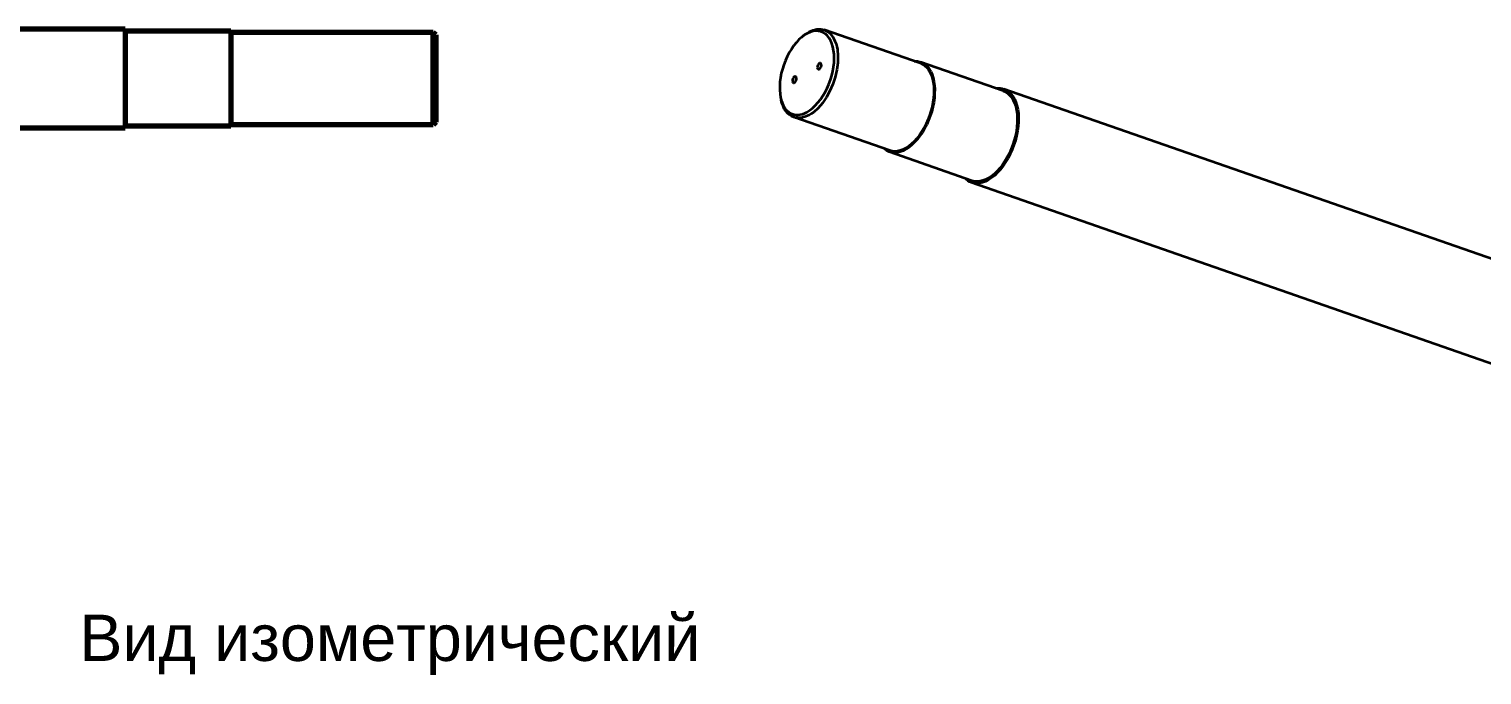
# Model space of a CAD drawing. Header units: millimetres. Extents: x 0 to 420, y 0 to 297.
# Drawn here: x 200.2 to 310.1, y 174.6 to 223.5 of the extents above; entities that cross this region are included whole.
import ezdxf
from ezdxf.enums import TextEntityAlignment as Align

# ---------------------------------------------------------------- set-up
doc = ezdxf.new("R2010")
doc.units = ezdxf.units.MM
doc.linetypes.add('DASHED', pattern=[1.524, 1.27, -0.254])
doc.styles.add('GOST', font='Arial')

msp = doc.modelspace()

# ---------------------------------------------------------------- linework, layer by layer
at = {"color": 1, "lineweight": 70}
for p, q in [((207.5, 223.5), (82.5, 223.5)), ((207.5, 223.5), (207.5, 223.48)), ((207.5, 223.48), (207.5, 223.41)), ((207.5, 223.41), (207.5, 223.29)), ((215.5, 223.35), (207.5, 223.35)), ((207.5, 223.29), (207.5, 223.13)), ((207.5, 223.13), (207.5, 222.93)), ((215.5, 223.35), (215.5, 223.33)), ((215.5, 223.33), (215.5, 223.26)), ((215.5, 223.26), (215.5, 223.15)), ((230.8, 223.25), (215.5, 223.25)), ((215.5, 223.15), (215.5, 222.99)), ((230.8, 223.23), (230.8, 223.25)), ((231, 223.05), (230.8, 223.25)), ((230.8, 223.16), (230.8, 223.23)), ((230.8, 223.05), (230.8, 223.16)), ((207.5, 222.93), (207.5, 222.68)), ((207.5, 222.68), (207.5, 222.4)), ((207.5, 222.4), (207.5, 222.09)), ((207.5, 222.09), (207.5, 221.75)), ((215.5, 222.99), (215.5, 222.8)), ((215.5, 222.8), (215.5, 222.56)), ((215.5, 222.56), (215.5, 222.3)), ((215.5, 222.3), (215.5, 221.99)), ((215.5, 221.99), (215.5, 221.67)), ((230.8, 222.9), (230.8, 223.05)), ((230.8, 222.71), (230.8, 222.9)), ((230.8, 222.49), (230.8, 222.71)), ((230.8, 222.22), (230.8, 222.49)), ((230.8, 221.93), (230.8, 222.22)), ((231, 223.05), (231, 222.97)), ((231, 222.97), (231, 222.72)), ((231, 222.72), (231, 222.33)), ((231, 222.33), (231, 221.81)), ((207.5, 221.75), (207.5, 221.38)), ((207.5, 221.38), (207.5, 220.99)), ((207.5, 220.99), (207.5, 220.58)), ((215.5, 221.67), (215.5, 221.31)), ((215.5, 221.31), (215.5, 220.94)), ((215.5, 220.94), (215.5, 220.55)), ((230.8, 221.61), (230.8, 221.93)), ((230.8, 221.27), (230.8, 221.61)), ((230.8, 220.91), (230.8, 221.27)), ((230.8, 220.53), (230.8, 220.91)), ((231, 221.81), (231, 221.18)), ((231, 221.18), (231, 220.48)), ((207.5, 220.58), (207.5, 220.17)), ((207.5, 220.17), (207.5, 219.75)), ((215.5, 220.55), (215.5, 220.15)), ((215.5, 220.15), (215.5, 219.75)), ((230.8, 220.14), (230.8, 220.53)), ((230.8, 219.75), (230.8, 220.14)), ((231, 220.48), (231, 219.75)), ((207.5, 219.75), (207.5, 219.33)), ((207.5, 219.33), (207.5, 218.92)), ((207.5, 218.92), (207.5, 218.51)), ((215.5, 219.75), (215.5, 219.35)), ((215.5, 219.35), (215.5, 218.95)), ((215.5, 218.95), (215.5, 218.56)), ((230.8, 219.36), (230.8, 219.75)), ((230.8, 218.97), (230.8, 219.36)), ((230.8, 218.59), (230.8, 218.97)), ((231, 219.75), (231, 219.02)), ((231, 219.02), (231, 218.32)), ((207.5, 218.51), (207.5, 218.12)), ((207.5, 218.12), (207.5, 217.75)), ((207.5, 217.75), (207.5, 217.41)), ((215.5, 218.56), (215.5, 218.19)), ((215.5, 218.19), (215.5, 217.83)), ((215.5, 217.83), (215.5, 217.51)), ((230.8, 218.23), (230.8, 218.59)), ((230.8, 217.89), (230.8, 218.23)), ((230.8, 217.57), (230.8, 217.89)), ((231, 218.32), (231, 217.69)), ((231, 217.69), (231, 217.17)), ((207.5, 217.41), (207.5, 217.1)), ((207.5, 217.1), (207.5, 216.82)), ((207.5, 216.82), (207.5, 216.57)), ((207.5, 216.57), (207.5, 216.37)), ((215.5, 217.51), (215.5, 217.2)), ((215.5, 217.2), (215.5, 216.94)), ((215.5, 216.94), (215.5, 216.7)), ((215.5, 216.7), (215.5, 216.51)), ((215.5, 216.51), (215.5, 216.35)), ((230.8, 217.28), (230.8, 217.57)), ((230.8, 217.01), (230.8, 217.28)), ((230.8, 216.79), (230.8, 217.01)), ((230.8, 216.6), (230.8, 216.79)), ((230.8, 216.45), (230.8, 216.6)), ((231, 217.17), (231, 216.78)), ((231, 216.78), (231, 216.53)), ((231, 216.53), (231, 216.45)), ((207.5, 216), (82.5, 216)), ((207.5, 216.37), (207.5, 216.21)), ((207.5, 216.21), (207.5, 216.09)), ((215.5, 216.15), (207.5, 216.15)), ((207.5, 216.09), (207.5, 216.02)), ((207.5, 216.02), (207.5, 216)), ((215.5, 216.35), (215.5, 216.24)), ((230.8, 216.25), (215.5, 216.25)), ((215.5, 216.24), (215.5, 216.17)), ((215.5, 216.17), (215.5, 216.15)), ((230.8, 216.34), (230.8, 216.45)), ((231, 216.45), (230.8, 216.25)), ((230.8, 216.27), (230.8, 216.34)), ((230.8, 216.25), (230.8, 216.27))]:
    msp.add_line(p, q, dxfattribs=at)
at = {"color": 5, "linetype": 'DASHED', "lineweight": 35}
for p, q in [((207.5, 223.41), (207.5, 223.5)), ((207.5, 223.13), (207.5, 223.41)), ((207.5, 223.26), (207.5, 223.35)), ((207.5, 223.35), (207.5, 223.33)), ((207.5, 223.33), (207.5, 223.26)), ((207.5, 222.99), (207.5, 223.26)), ((207.5, 223.26), (207.5, 223.15)), ((207.5, 223.15), (207.5, 222.99)), ((207.5, 222.68), (207.5, 223.13)), ((215.5, 223.26), (215.5, 223.35)), ((215.5, 222.99), (215.5, 223.26)), ((215.5, 223.16), (215.5, 223.25)), ((215.5, 223.25), (215.5, 223.23)), ((215.5, 223.23), (215.5, 223.16)), ((215.5, 222.9), (215.5, 223.16)), ((215.5, 223.16), (215.5, 223.05)), ((230.8, 223.25), (230.8, 223.23)), ((230.8, 223.23), (230.8, 223.16)), ((230.8, 223.16), (230.8, 223.05)), ((207.5, 222.56), (207.5, 222.99)), ((207.5, 222.99), (207.5, 222.8)), ((207.5, 222.8), (207.5, 222.56)), ((207.5, 222.09), (207.5, 222.68)), ((207.5, 221.99), (207.5, 222.56)), ((207.5, 222.56), (207.5, 222.3)), ((207.5, 222.3), (207.5, 221.99)), ((207.5, 221.38), (207.5, 222.09)), ((207.5, 221.31), (207.5, 221.99)), ((207.5, 221.99), (207.5, 221.67)), ((215.5, 223.05), (215.5, 222.9)), ((215.5, 222.56), (215.5, 222.99)), ((215.5, 222.49), (215.5, 222.9)), ((215.5, 222.9), (215.5, 222.71)), ((215.5, 222.71), (215.5, 222.49)), ((215.5, 221.99), (215.5, 222.56)), ((215.5, 221.93), (215.5, 222.49)), ((215.5, 222.49), (215.5, 222.22)), ((215.5, 222.22), (215.5, 221.93)), ((215.5, 221.31), (215.5, 221.99)), ((230.8, 223.05), (230.8, 222.9)), ((230.8, 222.9), (230.8, 222.71)), ((230.8, 222.71), (230.8, 222.49)), ((230.8, 222.49), (230.8, 222.22)), ((230.8, 222.22), (230.8, 221.93)), ((231, 223.03), (231, 223.05)), ((231, 222.97), (231, 223.03)), ((231, 222.86), (231, 222.97)), ((231, 222.72), (231, 222.86)), ((231, 222.54), (231, 222.72)), ((231, 222.33), (231, 222.54)), ((231, 222.08), (231, 222.33)), ((231, 221.81), (231, 222.08)), ((207.5, 221.67), (207.5, 221.31)), ((207.5, 220.58), (207.5, 221.38)), ((207.5, 220.55), (207.5, 221.31)), ((207.5, 221.31), (207.5, 220.94)), ((207.5, 220.94), (207.5, 220.55)), ((215.5, 221.27), (215.5, 221.93)), ((215.5, 221.93), (215.5, 221.61)), ((215.5, 221.61), (215.5, 221.27)), ((215.5, 220.55), (215.5, 221.31)), ((215.5, 220.53), (215.5, 221.27)), ((215.5, 221.27), (215.5, 220.91)), ((215.5, 220.91), (215.5, 220.53)), ((230.8, 221.93), (230.8, 221.61)), ((230.8, 221.61), (230.8, 221.27)), ((230.8, 221.27), (230.8, 220.91)), ((230.8, 220.91), (230.8, 220.53)), ((231, 221.51), (231, 221.81)), ((231, 221.18), (231, 221.51)), ((231, 220.84), (231, 221.18)), ((207.5, 219.75), (207.5, 220.58)), ((207.5, 219.75), (207.5, 220.55)), ((207.5, 220.55), (207.5, 220.15)), ((207.5, 220.15), (207.5, 219.75)), ((215.5, 219.75), (215.5, 220.55)), ((215.5, 219.75), (215.5, 220.53)), ((215.5, 220.53), (215.5, 220.14)), ((215.5, 220.14), (215.5, 219.75)), ((230.8, 220.53), (230.8, 220.14)), ((230.8, 220.14), (230.8, 219.75)), ((231, 220.48), (231, 220.84)), ((231, 220.12), (231, 220.48)), ((231, 219.75), (231, 220.12)), ((207.5, 219.75), (207.5, 219.35)), ((207.5, 218.95), (207.5, 219.75)), ((207.5, 218.92), (207.5, 219.75)), ((207.5, 219.35), (207.5, 218.95)), ((207.5, 218.95), (207.5, 218.56)), ((207.5, 218.19), (207.5, 218.95)), ((207.5, 218.12), (207.5, 218.92)), ((215.5, 219.75), (215.5, 219.36)), ((215.5, 218.97), (215.5, 219.75)), ((215.5, 218.95), (215.5, 219.75)), ((215.5, 219.36), (215.5, 218.97)), ((215.5, 218.97), (215.5, 218.59)), ((215.5, 218.23), (215.5, 218.97)), ((215.5, 218.19), (215.5, 218.95)), ((230.8, 219.75), (230.8, 219.36)), ((230.8, 219.36), (230.8, 218.97)), ((230.8, 218.97), (230.8, 218.59)), ((231, 219.38), (231, 219.75)), ((231, 219.02), (231, 219.38)), ((231, 218.66), (231, 219.02)), ((207.5, 218.56), (207.5, 218.19)), ((207.5, 218.19), (207.5, 217.83)), ((207.5, 217.51), (207.5, 218.19)), ((207.5, 217.41), (207.5, 218.12)), ((207.5, 217.83), (207.5, 217.51)), ((215.5, 218.59), (215.5, 218.23)), ((215.5, 218.23), (215.5, 217.89)), ((215.5, 217.57), (215.5, 218.23)), ((215.5, 217.51), (215.5, 218.19)), ((215.5, 217.89), (215.5, 217.57)), ((230.8, 218.59), (230.8, 218.23)), ((230.8, 218.23), (230.8, 217.89)), ((230.8, 217.89), (230.8, 217.57)), ((231, 218.32), (231, 218.66)), ((231, 217.99), (231, 218.32)), ((231, 217.69), (231, 217.99)), ((231, 217.42), (231, 217.69)), ((207.5, 217.51), (207.5, 217.2)), ((207.5, 216.94), (207.5, 217.51)), ((207.5, 216.82), (207.5, 217.41)), ((207.5, 217.2), (207.5, 216.94)), ((207.5, 216.94), (207.5, 216.7)), ((207.5, 216.51), (207.5, 216.94)), ((207.5, 216.37), (207.5, 216.82)), ((207.5, 216.7), (207.5, 216.51)), ((207.5, 216.51), (207.5, 216.35)), ((207.5, 216.24), (207.5, 216.51)), ((215.5, 217.57), (215.5, 217.28)), ((215.5, 217.01), (215.5, 217.57)), ((215.5, 216.94), (215.5, 217.51)), ((215.5, 217.28), (215.5, 217.01)), ((215.5, 217.01), (215.5, 216.79)), ((215.5, 216.6), (215.5, 217.01)), ((215.5, 216.51), (215.5, 216.94)), ((215.5, 216.79), (215.5, 216.6)), ((215.5, 216.6), (215.5, 216.45)), ((215.5, 216.34), (215.5, 216.6)), ((215.5, 216.24), (215.5, 216.51)), ((230.8, 217.57), (230.8, 217.28)), ((230.8, 217.28), (230.8, 217.01)), ((230.8, 217.01), (230.8, 216.79)), ((230.8, 216.79), (230.8, 216.6)), ((230.8, 216.6), (230.8, 216.45)), ((231, 217.17), (231, 217.42)), ((231, 216.96), (231, 217.17)), ((231, 216.78), (231, 216.96)), ((231, 216.64), (231, 216.78)), ((231, 216.53), (231, 216.64)), ((231, 216.47), (231, 216.53)), ((207.5, 216.09), (207.5, 216.37)), ((207.5, 216.35), (207.5, 216.24)), ((207.5, 216.24), (207.5, 216.17)), ((207.5, 216.15), (207.5, 216.24)), ((207.5, 216.17), (207.5, 216.15)), ((207.5, 216), (207.5, 216.09)), ((215.5, 216.45), (215.5, 216.34)), ((215.5, 216.34), (215.5, 216.27)), ((215.5, 216.25), (215.5, 216.34)), ((215.5, 216.27), (215.5, 216.25)), ((215.5, 216.15), (215.5, 216.24)), ((230.8, 216.45), (230.8, 216.34)), ((230.8, 216.34), (230.8, 216.27)), ((230.8, 216.27), (230.8, 216.25)), ((231, 216.45), (231, 216.47))]:
    msp.add_line(p, q, dxfattribs=at)
at = {"color": 1, "lineweight": 35}
for p, q in [((258.8, 223), (259.01, 223.15)), ((259.09, 223.17), (258.88, 223.05)), ((259.01, 223.15), (259.22, 223.28)), ((259.31, 223.27), (259.09, 223.17)), ((259.22, 223.28), (259.52, 223.42)), ((259.52, 223.33), (259.31, 223.27)), ((259.52, 223.42), (259.81, 223.49)), ((259.72, 223.36), (259.52, 223.33)), ((259.92, 223.35), (259.72, 223.36)), ((259.81, 223.49), (259.96, 223.5)), ((260.11, 223.31), (259.92, 223.35)), ((259.96, 223.5), (260.1, 223.5)), ((260.1, 223.5), (260.24, 223.47)), ((260.29, 223.24), (260.11, 223.31)), ((260.24, 223.47), (260.37, 223.44)), ((260.46, 223.13), (260.29, 223.24)), ((260.37, 223.44), (260.51, 223.37)), ((267.63, 220.91), (260.37, 223.44)), ((260.61, 222.99), (260.46, 223.13)), ((260.51, 223.37), (260.65, 223.29)), ((260.65, 223.29), (260.78, 223.19)), ((260.78, 223.19), (260.9, 223.06)), ((257.89, 221.99), (257.72, 221.72)), ((258.07, 222.25), (257.89, 221.99)), ((258.26, 222.49), (258.07, 222.25)), ((258.46, 222.7), (258.26, 222.49)), ((258.67, 222.89), (258.46, 222.7)), ((258.88, 223.05), (258.67, 222.89)), ((258.67, 222.89), (258.8, 223)), ((260.74, 222.82), (260.61, 222.99)), ((260.86, 222.62), (260.74, 222.82)), ((260.95, 222.4), (260.86, 222.62)), ((260.9, 223.06), (261.01, 222.92)), ((261.03, 222.15), (260.95, 222.4)), ((261.01, 222.92), (261.1, 222.75)), ((261.08, 221.88), (261.03, 222.15)), ((261.1, 222.75), (261.18, 222.58)), ((261.18, 222.58), (261.26, 222.38)), ((261.26, 222.38), (261.31, 222.17)), ((261.31, 222.17), (261.36, 221.95)), ((257.43, 221.11), (257.31, 220.8)), ((257.57, 221.42), (257.43, 221.11)), ((257.72, 221.72), (257.57, 221.42)), ((259.95, 220.88), (259.9, 220.82)), ((260, 220.92), (259.95, 220.88)), ((260.04, 220.93), (260, 220.92)), ((260.08, 220.93), (260.04, 220.93)), ((260.12, 220.89), (260.08, 220.93)), ((260.15, 220.83), (260.12, 220.89)), ((261.07, 220.65), (261.11, 220.97)), ((261.11, 221.59), (261.08, 221.88)), ((261.12, 221.29), (261.11, 221.59)), ((261.11, 220.97), (261.12, 221.29)), ((261.39, 220.95), (261.32, 220.41)), ((261.36, 221.95), (261.4, 221.47)), ((261.4, 221.47), (261.39, 220.95)), ((267.18, 221.06), (267.43, 221.06)), ((267.43, 221.06), (267.66, 221)), ((267.63, 220.91), (267.81, 220.83)), ((267.66, 221), (267.84, 220.92)), ((273.91, 218.82), (267.66, 221)), ((267.84, 220.92), (268.01, 220.8)), ((257.06, 219.82), (257.02, 219.5)), ((257.12, 220.15), (257.06, 219.82)), ((257.21, 220.47), (257.12, 220.15)), ((257.31, 220.8), (257.21, 220.47)), ((258.03, 219.8), (257.98, 219.66)), ((258.07, 219.86), (258.03, 219.8)), ((258.12, 219.9), (258.07, 219.86)), ((258.16, 219.91), (258.12, 219.9)), ((258.2, 219.91), (258.16, 219.91)), ((258.25, 219.87), (258.2, 219.91)), ((258.27, 219.81), (258.25, 219.87)), ((258.27, 219.72), (258.27, 219.81)), ((259.85, 220.68), (259.84, 220.6)), ((259.84, 220.6), (259.85, 220.54)), ((259.9, 220.82), (259.85, 220.68)), ((259.85, 220.54), (259.88, 220.49)), ((259.88, 220.49), (259.92, 220.47)), ((259.92, 220.47), (259.97, 220.47)), ((259.97, 220.47), (260.03, 220.5)), ((260.03, 220.5), (260.09, 220.57)), ((260.09, 220.57), (260.13, 220.65)), ((260.13, 220.65), (260.15, 220.74)), ((260.15, 220.74), (260.15, 220.83)), ((260.84, 219.66), (260.94, 219.99)), ((260.94, 219.99), (261.02, 220.32)), ((261.02, 220.32), (261.07, 220.65)), ((261.19, 219.87), (261.02, 219.33)), ((261.32, 220.41), (261.19, 219.87)), ((267.81, 220.83), (267.97, 220.72)), ((267.97, 220.72), (268.12, 220.58)), ((268.01, 220.8), (268.17, 220.66)), ((268.12, 220.58), (268.25, 220.41)), ((268.17, 220.66), (268.3, 220.49)), ((268.25, 220.41), (268.37, 220.21)), ((268.3, 220.49), (268.42, 220.28)), ((268.37, 220.21), (268.47, 219.99)), ((268.42, 220.28), (268.53, 220.06)), ((268.47, 219.99), (268.55, 219.74)), ((268.53, 220.06), (268.61, 219.81)), ((268.61, 219.81), (268.67, 219.53)), ((257.02, 219.5), (257, 219.19)), ((257, 219.19), (257, 218.88)), ((257, 218.88), (257.03, 218.59)), ((257.98, 219.66), (257.97, 219.58)), ((257.97, 219.58), (257.98, 219.52)), ((257.98, 219.52), (258, 219.47)), ((258, 219.47), (258.04, 219.44)), ((258.04, 219.44), (258.1, 219.44)), ((258.1, 219.44), (258.16, 219.48)), ((258.16, 219.48), (258.21, 219.55)), ((258.21, 219.55), (258.25, 219.63)), ((258.25, 219.63), (258.27, 219.72)), ((260.27, 218.44), (260.43, 218.72)), ((260.43, 218.72), (260.59, 219.02)), ((260.8, 218.82), (260.53, 218.34)), ((260.59, 219.02), (260.72, 219.34)), ((260.72, 219.34), (260.84, 219.66)), ((261.02, 219.33), (260.8, 218.82)), ((268.55, 219.74), (268.61, 219.48)), ((268.61, 219.48), (268.65, 219.2)), ((268.65, 219.2), (268.66, 218.9)), ((268.66, 218.9), (268.66, 218.59)), ((268.67, 219.53), (268.71, 219.24)), ((268.71, 219.24), (268.73, 218.94)), ((268.73, 218.94), (268.72, 218.62)), ((273.35, 219.02), (273.51, 219.03)), ((273.51, 219.03), (273.67, 219.03)), ((273.67, 219.03), (273.82, 219)), ((273.82, 219), (273.96, 218.96)), ((273.91, 218.82), (274.09, 218.74)), ((273.96, 218.96), (274.15, 218.88)), ((371.57, 184.94), (273.96, 218.96)), ((274.09, 218.74), (274.26, 218.63)), ((274.15, 218.88), (274.32, 218.76)), ((274.32, 218.76), (274.48, 218.61)), ((257.03, 218.59), (257.07, 218.32)), ((257.07, 218.32), (257.12, 218.11)), ((257.07, 218.32), (257.11, 218.15)), ((257.17, 217.9), (257.11, 218.15)), ((257.12, 218.11), (257.19, 217.93)), ((257.25, 217.68), (257.17, 217.9)), ((257.19, 217.93), (257.26, 217.75)), ((257.35, 217.47), (257.25, 217.68)), ((257.26, 217.75), (257.35, 217.59)), ((257.35, 217.59), (257.45, 217.45)), ((259.49, 217.51), (259.69, 217.71)), ((259.69, 217.71), (259.89, 217.93)), ((259.89, 217.93), (260.09, 218.17)), ((260.24, 217.9), (259.91, 217.52)), ((260.09, 218.17), (260.27, 218.44)), ((260.53, 218.34), (260.24, 217.9)), ((268.53, 217.61), (268.44, 217.28)), ((268.58, 217.61), (268.5, 217.27)), ((268.59, 217.94), (268.53, 217.61)), ((268.65, 217.95), (268.58, 217.61)), ((268.64, 218.27), (268.59, 217.94)), ((268.66, 218.59), (268.64, 218.27)), ((268.7, 218.29), (268.65, 217.95)), ((268.72, 218.62), (268.7, 218.29)), ((274.26, 218.63), (274.41, 218.48)), ((274.41, 218.48), (274.55, 218.31)), ((274.48, 218.61), (274.63, 218.43)), ((274.55, 218.31), (274.67, 218.11)), ((274.63, 218.43), (274.75, 218.22)), ((274.67, 218.11), (274.77, 217.88)), ((274.75, 218.22), (274.86, 217.98)), ((274.77, 217.88), (274.85, 217.63)), ((274.85, 217.63), (274.91, 217.36)), ((274.86, 217.98), (274.94, 217.72)), ((274.94, 217.72), (275.01, 217.44)), ((257.46, 217.29), (257.35, 217.47)), ((257.45, 217.45), (257.56, 217.33)), ((257.59, 217.14), (257.46, 217.29)), ((257.56, 217.33), (257.68, 217.23)), ((257.74, 217.01), (257.59, 217.14)), ((257.68, 217.23), (257.81, 217.14)), ((257.9, 216.9), (257.74, 217.01)), ((257.81, 217.14), (257.95, 217.08)), ((258.06, 216.83), (257.9, 216.9)), ((257.95, 217.08), (258.09, 217.04)), ((258.2, 216.79), (258.06, 216.83)), ((265.33, 214.3), (258.06, 216.83)), ((258.09, 217.04), (258.24, 217.01)), ((258.33, 216.77), (258.2, 216.79)), ((258.24, 217.01), (258.4, 217.01)), ((258.47, 216.77), (258.33, 216.77)), ((258.4, 217.01), (258.56, 217.03)), ((258.62, 216.78), (258.47, 216.77)), ((258.56, 217.03), (258.73, 217.07)), ((258.91, 216.85), (258.62, 216.78)), ((258.73, 217.07), (258.89, 217.14)), ((258.89, 217.14), (259.06, 217.22)), ((259.22, 216.98), (258.91, 216.85)), ((259.06, 217.22), (259.27, 217.35)), ((259.39, 217.09), (259.22, 216.98)), ((259.27, 217.35), (259.49, 217.51)), ((259.57, 217.22), (259.39, 217.09)), ((259.91, 217.52), (259.57, 217.22)), ((268.21, 216.63), (268.08, 216.32)), ((268.26, 216.6), (268.12, 216.28)), ((268.34, 216.95), (268.21, 216.63)), ((268.39, 216.93), (268.26, 216.6)), ((268.44, 217.28), (268.34, 216.95)), ((268.5, 217.27), (268.39, 216.93)), ((274.91, 217.36), (274.95, 217.06)), ((274.95, 217.06), (274.97, 216.76)), ((274.97, 216.76), (274.97, 216.44)), ((275.01, 217.44), (275.05, 217.13)), ((275.06, 216.48), (275.04, 216.14)), ((275.05, 217.13), (275.07, 216.81)), ((275.07, 216.81), (275.06, 216.48)), ((267.57, 215.47), (267.38, 215.23)), ((267.61, 215.41), (267.41, 215.16)), ((267.75, 215.74), (267.57, 215.47)), ((267.79, 215.68), (267.61, 215.41)), ((267.92, 216.02), (267.75, 215.74)), ((267.96, 215.98), (267.79, 215.68)), ((268.08, 216.32), (267.92, 216.02)), ((268.12, 216.28), (267.96, 215.98)), ((274.83, 215.43), (274.74, 215.09)), ((274.9, 215.77), (274.83, 215.43)), ((274.92, 215.43), (274.83, 215.08)), ((274.94, 216.11), (274.9, 215.77)), ((274.99, 215.79), (274.92, 215.43)), ((274.97, 216.44), (274.94, 216.11)), ((275.04, 216.14), (274.99, 215.79)), ((265.08, 214.3), (264.88, 214.45)), ((265.29, 214.2), (265.08, 214.3)), ((265.51, 214.25), (265.33, 214.3)), ((266.12, 214.3), (265.91, 214.25)), ((266.33, 214.29), (266.11, 214.21)), ((266.34, 214.38), (266.12, 214.3)), ((266.55, 214.4), (266.33, 214.29)), ((266.55, 214.49), (266.34, 214.38)), ((266.77, 214.64), (266.55, 214.49)), ((266.77, 214.55), (266.55, 214.4)), ((266.98, 214.81), (266.77, 214.64)), ((266.99, 214.73), (266.77, 214.55)), ((267.18, 215), (266.98, 214.81)), ((267.2, 214.93), (266.99, 214.73)), ((267.38, 215.23), (267.18, 215)), ((267.41, 215.16), (267.2, 214.93)), ((274.51, 214.43), (274.37, 214.11)), ((274.59, 214.39), (274.44, 214.05)), ((274.64, 214.76), (274.51, 214.43)), ((274.72, 214.73), (274.59, 214.39)), ((274.74, 215.09), (274.64, 214.76)), ((274.83, 215.08), (274.72, 214.73)), ((265.49, 214.15), (265.29, 214.2)), ((271.54, 212.02), (265.29, 214.2)), ((265.69, 214.14), (265.49, 214.15)), ((265.71, 214.23), (265.51, 214.25)), ((265.9, 214.15), (265.69, 214.14)), ((265.91, 214.25), (265.71, 214.23)), ((266.11, 214.21), (265.9, 214.15)), ((273.85, 213.23), (273.66, 212.98)), ((274.04, 213.51), (273.85, 213.23)), ((274.09, 213.43), (273.9, 213.14)), ((274.21, 213.8), (274.04, 213.51)), ((274.27, 213.73), (274.09, 213.43)), ((274.37, 214.11), (274.21, 213.8)), ((274.44, 214.05), (274.27, 213.73)), ((271.1, 212.11), (270.98, 212.22)), ((271.22, 212.02), (271.1, 212.11)), ((272.58, 212.11), (272.36, 212.03)), ((272.8, 212.09), (272.57, 211.97)), ((272.8, 212.23), (272.58, 212.11)), ((273.02, 212.37), (272.8, 212.23)), ((273.03, 212.25), (272.8, 212.09)), ((273.24, 212.55), (273.02, 212.37)), ((273.26, 212.43), (273.03, 212.25)), ((273.45, 212.75), (273.24, 212.55)), ((273.48, 212.64), (273.26, 212.43)), ((273.66, 212.98), (273.45, 212.75)), ((273.69, 212.88), (273.48, 212.64)), ((273.9, 213.14), (273.69, 212.88)), ((271.35, 211.94), (271.22, 212.02)), ((271.49, 211.88), (271.35, 211.94)), ((271.69, 211.83), (271.49, 211.88)), ((369.1, 177.86), (271.49, 211.88)), ((271.73, 211.97), (271.54, 212.02)), ((271.9, 211.81), (271.69, 211.83)), ((271.94, 211.96), (271.73, 211.97)), ((272.12, 211.83), (271.9, 211.81)), ((272.15, 211.98), (271.94, 211.96)), ((272.35, 211.89), (272.12, 211.83)), ((272.36, 212.03), (272.15, 211.98)), ((272.57, 211.97), (272.35, 211.89))]:
    msp.add_line(p, q, dxfattribs=at)

# ---------------------------------------------------------------- texts
at = {"color": 3, "style": 'GOST'}
msp.add_text('Вид изометрический', height=3.5, dxfattribs=at).set_placement((251, 175.69), align=Align.RIGHT)

doc.saveas('drawing.dxf')
